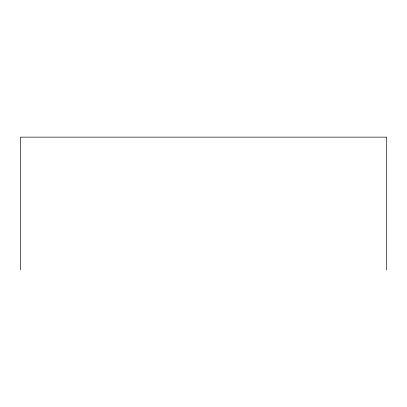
<?xml version="1.0" encoding="UTF-8"?>
<svg xmlns="http://www.w3.org/2000/svg" width="407" height="407" viewBox="0 0 407 407"><rect width="100%" height="100%" fill="white"/><g stroke="black" fill="none" stroke-linecap="round" stroke-linejoin="round"><path stroke-width="0.61" d="M386.65 269.861L386.65 137.139L20.35 137.139L20.35 269.861"/></g></svg>
